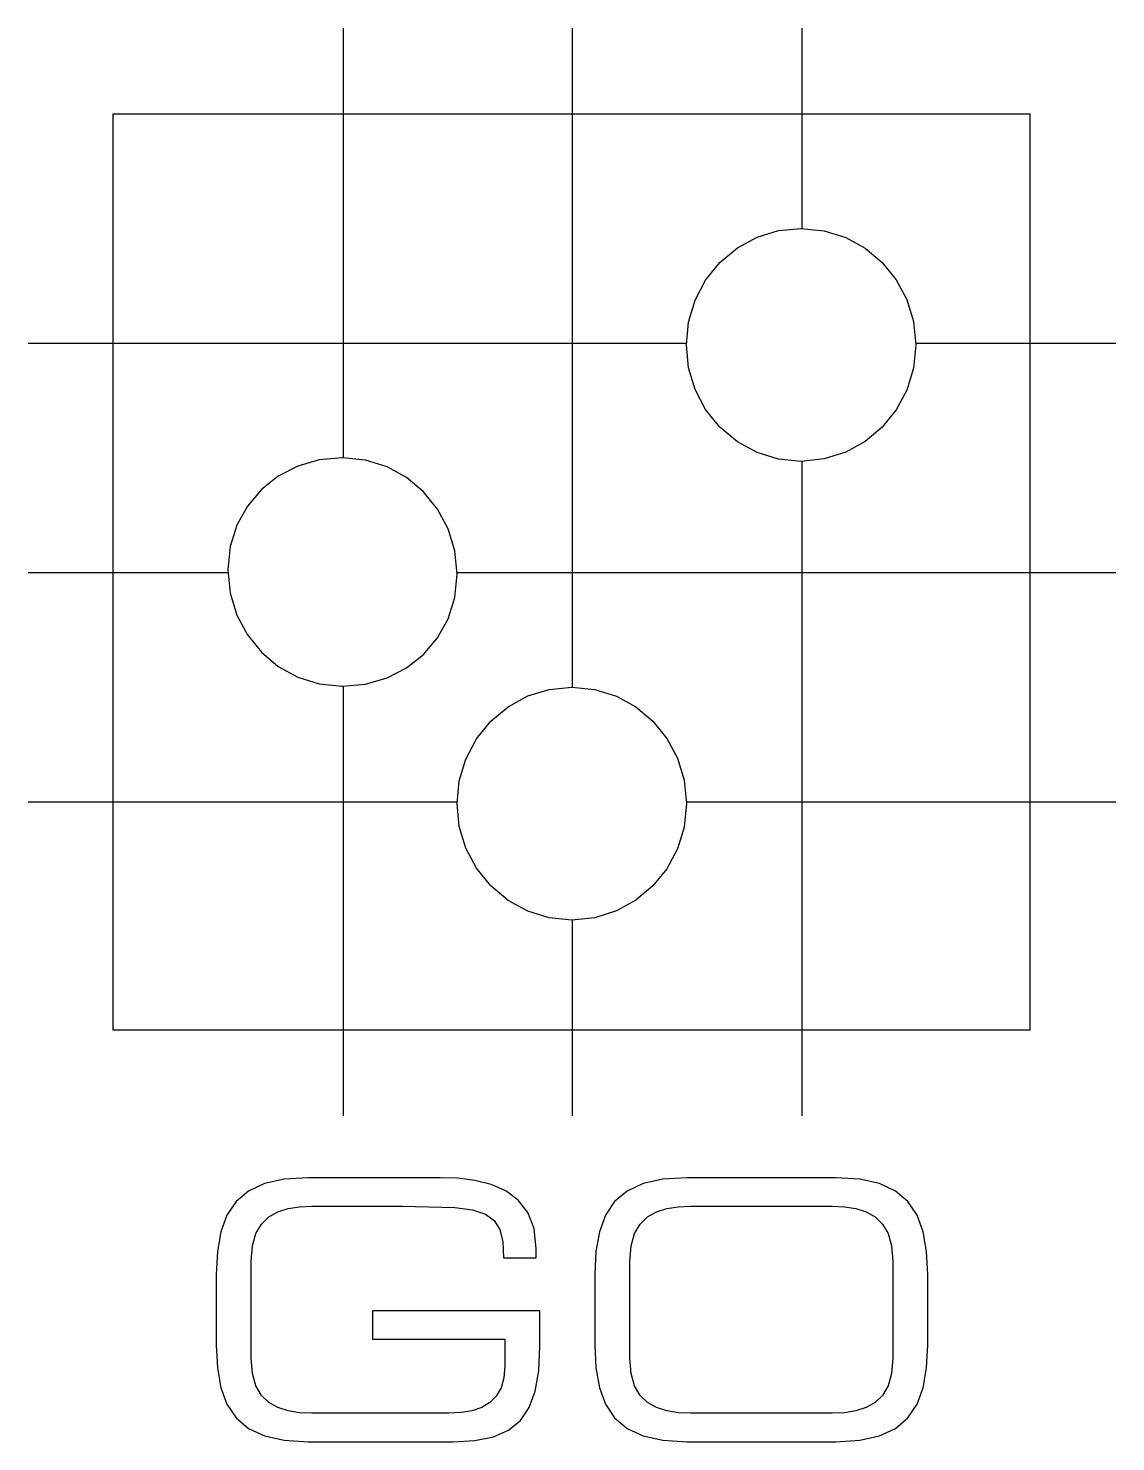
# Model space of a CAD drawing. Extents: x 36 to 164, y 55 to 221.
import ezdxf

# ---------------------------------------------------------------- set-up
doc = ezdxf.new("R2010")
doc.units = 0

msp = doc.modelspace()

# ---------------------------------------------------------------- linework, layer by layer
at = {"layer": 'Layer 1'}
for p, q in [((73.05, 221.292), (73.05, 170.765)), ((100, 221.292), (100, 143.7492)), ((127.05, 221.292), (127.05, 197.743)), ((45.9999, 103.35), (45.9999, 211.233)), ((45.9999, 211.233), (153.883, 211.233)), ((153.883, 211.233), (153.883, 103.35)), ((119.469193, 195.437469), (121.792774, 196.697731)), ((121.792774, 196.697731), (124.312982, 197.475741)), ((124.312982, 197.475741), (126.959, 197.7417)), ((126.959, 197.7417), (129.679721, 197.463066)), ((129.679721, 197.463066), (132.213809, 196.663931)), ((132.213809, 196.663931), (134.506978, 195.399445)), ((117.413058, 193.724757), (119.469193, 195.437469)), ((134.506978, 195.399445), (136.504942, 193.724757)), ((115.727159, 191.635922), (117.413058, 193.724757)), ((136.504942, 193.724757), (138.153412, 191.695019)), ((114.486626, 189.275388), (115.727159, 191.635922)), ((138.153412, 191.695019), (139.398103, 189.36538)), ((113.720796, 186.7151), (114.486626, 189.275388)), ((139.398103, 189.36538), (140.184728, 186.79099)), ((113.459, 184.027), (113.720796, 186.7151)), ((140.184728, 186.79099), (140.459, 184.027)), ((36, 184.242), (113.467, 184.242)), ((113.720796, 181.3389), (113.459, 184.027)), ((140.459, 184.027), (140.184728, 181.26301)), ((140.445, 184.242), (164, 184.242)), ((140.459, 184.027), (140.459, 184.027)), ((164, 184.242), (164, 184.242)), ((114.486626, 178.778612), (113.720796, 181.3389)), ((140.184728, 181.26301), (139.398103, 178.68862)), ((115.727159, 176.418078), (114.486626, 178.778612)), ((139.398103, 178.68862), (138.153412, 176.358981)), ((117.413058, 174.329243), (115.727159, 176.418078)), ((138.153412, 176.358981), (136.504942, 174.329243)), ((119.469193, 172.616531), (117.413058, 174.329243)), ((136.504942, 174.329243), (134.506978, 172.654555)), ((121.792774, 171.356269), (119.469193, 172.616531)), ((132.213809, 171.390069), (129.679721, 170.590934)), ((134.506978, 172.654555), (132.213809, 171.390069)), ((67.725238, 169.746922), (65.432094, 168.567182)), ((70.2593, 170.486107), (67.725238, 169.746922)), ((72.98, 170.742), (70.2593, 170.486107)), ((72.98, 170.7413), (72.98, 170.742)), ((75.700687, 170.462674), (72.98, 170.7413)), ((78.234746, 169.66356), (75.700687, 170.462674)), ((124.312982, 170.578259), (121.792774, 171.356269)), ((126.959, 170.3123), (124.312982, 170.578259)), ((129.679721, 170.590934), (126.959, 170.3123)), ((127.05, 170.311), (127.05, 93.2917)), ((65.432094, 168.567182), (63.43415, 166.989625)), ((80.527892, 168.399105), (78.234746, 169.66356)), ((82.525842, 166.724459), (80.527892, 168.399105)), ((63.43415, 166.989625), (61.785688, 165.05699)), ((84.174312, 164.694767), (82.525842, 166.724459)), ((61.785688, 165.05699), (60.540987, 162.812016)), ((85.419018, 162.365179), (84.174312, 164.694767)), ((60.540987, 162.812016), (59.754331, 160.297439)), ((86.205675, 159.79084), (85.419018, 162.365179)), ((59.754331, 160.297439), (59.48, 157.556)), ((86.48, 157.0269), (86.205675, 159.79084)), ((36, 157.242), (59.4607, 157.242)), ((59.48, 157.556), (59.754236, 154.791981)), ((86.205759, 154.285605), (86.48, 157.0269)), ((86.4202, 157.242), (164, 157.242)), ((164, 157.242), (164, 157.242)), ((59.754236, 154.791981), (60.540835, 152.217559)), ((85.419153, 151.771118), (86.205759, 154.285605)), ((60.540835, 152.217559), (61.785511, 149.887887)), ((84.174471, 149.526187), (85.419153, 151.771118)), ((61.785511, 149.887887), (63.433977, 147.858116)), ((82.526, 147.593561), (84.174471, 149.526187)), ((63.433977, 147.858116), (65.431946, 146.1834)), ((80.528029, 146.015991), (82.526, 147.593561)), ((65.431946, 146.1834), (67.72513, 144.91889)), ((67.72513, 144.91889), (70.259244, 144.11974)), ((75.700741, 144.097011), (78.234847, 144.836224)), ((78.234847, 144.836224), (80.528029, 146.015991)), ((70.259244, 144.11974), (72.98, 143.8411)), ((72.98, 143.8411), (75.700741, 144.097011)), ((73.05, 143.859), (73.05, 93.8208)), ((94.807774, 142.697731), (97.327982, 143.475741)), ((97.327982, 143.475741), (99.974, 143.7417)), ((99.974, 143.7417), (102.694721, 143.463066)), ((102.694721, 143.463066), (105.228809, 142.663931)), ((90.428058, 139.724757), (92.484193, 141.437469)), ((92.484193, 141.437469), (94.807774, 142.697731)), ((105.228809, 142.663931), (107.521978, 141.399445)), ((107.521978, 141.399445), (109.519942, 139.724757)), ((88.742159, 137.635922), (90.428058, 139.724757)), ((109.519942, 139.724757), (111.168412, 137.695019)), ((87.501626, 135.275388), (88.742159, 137.635922)), ((111.168412, 137.695019), (112.413103, 135.36538)), ((86.735796, 132.7151), (87.501626, 135.275388)), ((112.413103, 135.36538), (113.199728, 132.79099)), ((86.474, 130.027), (86.735796, 132.7151)), ((113.199728, 132.79099), (113.474, 130.027)), ((36, 130.242), (86.4617, 130.242)), ((86.735796, 127.3389), (86.474, 130.027)), ((113.474, 130.027), (113.199728, 127.26301)), ((113.448, 130.242), (164, 130.242)), ((113.474, 130.027), (113.474, 130.027)), ((164, 130.242), (164, 130.242)), ((87.501626, 124.778612), (86.735796, 127.3389)), ((113.199728, 127.26301), (112.413103, 124.68862)), ((88.742159, 122.418078), (87.501626, 124.778612)), ((112.413103, 124.68862), (111.168412, 122.358981)), ((90.428058, 120.329243), (88.742159, 122.418078)), ((111.168412, 122.358981), (109.519942, 120.329243)), ((92.484193, 118.616531), (90.428058, 120.329243)), ((109.519942, 120.329243), (107.521978, 118.654555)), ((94.807774, 117.356269), (92.484193, 118.616531)), ((107.521978, 118.654555), (105.228809, 117.390069)), ((97.327982, 116.578259), (94.807774, 117.356269)), ((99.974, 116.3123), (97.327982, 116.578259)), ((102.694721, 116.590934), (99.974, 116.3123)), ((105.228809, 117.390069), (102.694721, 116.590934)), ((100, 116.3), (100, 93.2917)), ((153.883, 103.35), (45.9999, 103.35)), ((73.05, 93.8208), (73.05, 93.2917)), ((100, 93.2917), (100, 93.2917)), ((127.05, 93.2917), (127.05, 93.2917)), ((63.796008, 85.295608), (61.915853, 84.418449)), ((66.132912, 85.819376), (63.796008, 85.295608)), ((68.962, 85.9932), (66.132912, 85.819376)), ((84.502, 85.99318), (68.962, 85.9932)), ((86.555081, 85.921731), (84.502, 85.99318)), ((88.570754, 85.673587), (86.555081, 85.921731)), ((90.476176, 85.198052), (88.570754, 85.673587)), ((92.198504, 84.444433), (90.476176, 85.198052)), ((108.358008, 85.295608), (106.477853, 84.418449)), ((110.694912, 85.819376), (108.358008, 85.295608)), ((113.524, 85.9932), (110.694912, 85.819376)), ((131.038, 85.9932), (113.524, 85.9932)), ((133.867097, 85.819375), (131.038, 85.9932)), ((136.204004, 85.295603), (133.867097, 85.819375)), ((138.084161, 84.418441), (136.204004, 85.295603)), ((61.915853, 84.418449), (60.457008, 83.184454)), ((93.664893, 83.362033), (92.198504, 84.444433)), ((94.802501, 81.900157), (93.664893, 83.362033)), ((106.477853, 84.418449), (105.019008, 83.184454)), ((139.543004, 83.184443), (138.084161, 84.418441)), ((59.384037, 81.590177), (58.661503, 79.632173)), ((60.457008, 83.184454), (59.384037, 81.590177)), ((64.331494, 81.383691), (65.387889, 81.982026)), ((65.387889, 81.982026), (66.6008, 82.366753)), ((66.6008, 82.366753), (67.941679, 82.572323)), ((67.941679, 82.572323), (69.38198, 82.63319)), ((69.38198, 82.63319), (80.05, 82.6332)), ((80.05, 82.6332), (86.195125, 82.478982)), ((86.195125, 82.478982), (88.277406, 82.201306)), ((88.277406, 82.201306), (89.8045, 81.714452)), ((89.8045, 81.714452), (90.855156, 80.961816)), ((95.538485, 80.008111), (94.802501, 81.900157)), ((103.946037, 81.590177), (103.223503, 79.632173)), ((105.019008, 83.184454), (103.946037, 81.590177)), ((108.893494, 81.383691), (109.949889, 81.982026)), ((109.949889, 81.982026), (111.1628, 82.366753)), ((111.1628, 82.366753), (112.503679, 82.572323)), ((112.503679, 82.572323), (113.94398, 82.63319)), ((113.94398, 82.63319), (130.618, 82.6332)), ((130.618, 82.6332), (132.058301, 82.572333)), ((132.058301, 82.572333), (133.39918, 82.366763)), ((133.39918, 82.366763), (134.612091, 81.982036)), ((134.612091, 81.982036), (135.668486, 81.383701)), ((140.615971, 81.590164), (139.543004, 83.184443)), ((141.338501, 79.63216), (140.615971, 81.590164)), ((62.802436, 79.408382), (63.46016, 80.537294)), ((63.46016, 80.537294), (64.331494, 81.383691)), ((90.855156, 80.961816), (91.508125, 79.886798)), ((91.508125, 79.886798), (91.842156, 78.432797)), ((95.8, 77.6352), (95.538485, 80.008111)), ((107.364436, 79.408382), (108.02216, 80.537294)), ((108.02216, 80.537294), (108.893494, 81.383691)), ((135.668486, 81.383701), (136.53982, 80.537304)), ((136.53982, 80.537304), (137.197544, 79.408392)), ((58.661503, 79.632173), (58.25397, 77.306996)), ((62.386867, 77.962501), (62.802436, 79.408382)), ((91.842156, 78.432797), (91.936, 76.54321)), ((103.223503, 79.632173), (102.81597, 77.306996)), ((106.948867, 77.962501), (107.364436, 79.408382)), ((137.197544, 79.408392), (137.613113, 77.962511)), ((141.746032, 77.306987), (141.338501, 79.63216)), ((58.25397, 77.306996), (58.126, 74.6112)), ((62.242, 76.1652), (62.386867, 77.962501)), ((91.936, 76.54321), (95.8, 76.5432)), ((95.8, 76.5432), (95.8, 77.6352)), ((102.81597, 77.306996), (102.688, 74.6112)), ((106.804, 76.1652), (106.948867, 77.962501)), ((137.613113, 77.962511), (137.75798, 76.16521)), ((141.874, 74.6112), (141.746032, 77.306987)), ((62.24202, 64.74129), (62.242, 76.1652)), ((106.80402, 64.74129), (106.804, 76.1652)), ((137.75798, 76.16521), (137.758, 64.7413)), ((58.126, 74.6112), (58.126, 66.2952)), ((102.688, 74.6112), (102.6881, 66.2953)), ((141.874, 66.2953), (141.874, 74.6112)), ((96.22, 70.3272), (76.522, 70.3272)), ((76.522, 70.3272), (76.522, 66.9672)), ((96.22, 66.1273), (96.22, 70.3272)), ((76.522, 66.9672), (92.104, 66.9672)), ((92.104, 66.9672), (92.104, 63.9013)), ((58.126, 66.2952), (58.253968, 63.599413)), ((96.089652, 63.269905), (96.22, 66.1273)), ((102.6881, 66.2953), (102.816068, 63.599513)), ((141.74603, 63.599504), (141.874, 66.2953)), ((58.253968, 63.599413), (58.661499, 61.27424)), ((62.386887, 62.943989), (62.24202, 64.74129)), ((92.104, 63.9013), (91.98768, 62.453616)), ((95.681216, 60.884519), (96.089652, 63.269905)), ((102.816068, 63.599513), (103.223599, 61.27434)), ((106.948887, 62.943989), (106.80402, 64.74129)), ((137.758, 64.7413), (137.613133, 62.943999)), ((141.338497, 61.274327), (141.74603, 63.599504)), ((62.802456, 61.498108), (62.386887, 62.943989)), ((91.98768, 62.453616), (91.645939, 61.250056)), ((107.364456, 61.498108), (106.948887, 62.943989)), ((137.613133, 62.943999), (137.197564, 61.498118)), ((58.661499, 61.27424), (59.384029, 59.316236)), ((63.46018, 60.369196), (62.802456, 61.498108)), ((64.331514, 59.522799), (63.46018, 60.369196)), ((91.089605, 60.27487), (90.329505, 59.512309)), ((91.645939, 61.250056), (91.089605, 60.27487)), ((94.968608, 58.943085), (95.681216, 60.884519)), ((103.223599, 61.27434), (103.946129, 59.316336)), ((108.02218, 60.369196), (107.364456, 61.498108)), ((108.893514, 59.522799), (108.02218, 60.369196)), ((136.53984, 60.369206), (135.668506, 59.522809)), ((137.197564, 61.498118), (136.53984, 60.369206)), ((140.615963, 59.316323), (141.338497, 61.274327)), ((59.384029, 59.316236), (60.456996, 57.721957)), ((65.387909, 58.924464), (64.331514, 59.522799)), ((66.60082, 58.539737), (65.387909, 58.924464)), ((67.941699, 58.334167), (66.60082, 58.539737)), ((69.382, 58.2733), (67.941699, 58.334167)), ((85.46801, 58.27331), (69.382, 58.2733)), ((86.934892, 58.342872), (85.46801, 58.27331)), ((88.241321, 58.56206), (86.934892, 58.342872)), ((89.376468, 58.946622), (88.241321, 58.56206)), ((90.329505, 59.512309), (89.376468, 58.946622)), ((93.925743, 57.41755), (94.968608, 58.943085)), ((103.946129, 59.316336), (105.019096, 57.722057)), ((109.949909, 58.924464), (108.893514, 59.522799)), ((111.16282, 58.539737), (109.949909, 58.924464)), ((112.503699, 58.334167), (111.16282, 58.539737)), ((113.944, 58.2733), (112.503699, 58.334167)), ((130.61802, 58.27331), (113.944, 58.2733)), ((132.058321, 58.334177), (130.61802, 58.27331)), ((133.3992, 58.539747), (132.058321, 58.334177)), ((134.612111, 58.924474), (133.3992, 58.539747)), ((135.668506, 59.522809), (134.612111, 58.924474)), ((139.542993, 57.722046), (140.615963, 59.316323)), ((60.456996, 57.721957), (61.915839, 56.487959)), ((92.526534, 56.279859), (93.925743, 57.41755)), ((105.019096, 57.722057), (106.477939, 56.488059)), ((138.084147, 56.488051), (139.542993, 57.722046)), ((61.915839, 56.487959), (63.795996, 55.610797)), ((63.795996, 55.610797), (66.132903, 55.087025)), ((66.132903, 55.087025), (68.962, 54.9132)), ((68.962, 54.9132), (85.93, 54.9133)), ((85.93, 54.9133), (88.554748, 55.055788)), ((88.554748, 55.055788), (90.744898, 55.501956)), ((90.744898, 55.501956), (92.526534, 56.279859)), ((106.477939, 56.488059), (108.358096, 55.610897)), ((108.358096, 55.610897), (110.695003, 55.087125)), ((110.695003, 55.087125), (113.5241, 54.9133)), ((113.5241, 54.9133), (131.038, 54.9133)), ((131.038, 54.9133), (133.867088, 55.087124)), ((133.867088, 55.087124), (136.203992, 55.610892)), ((136.203992, 55.610892), (138.084147, 56.488051))]:
    msp.add_line(p, q, dxfattribs=at)

doc.saveas('drawing.dxf')
